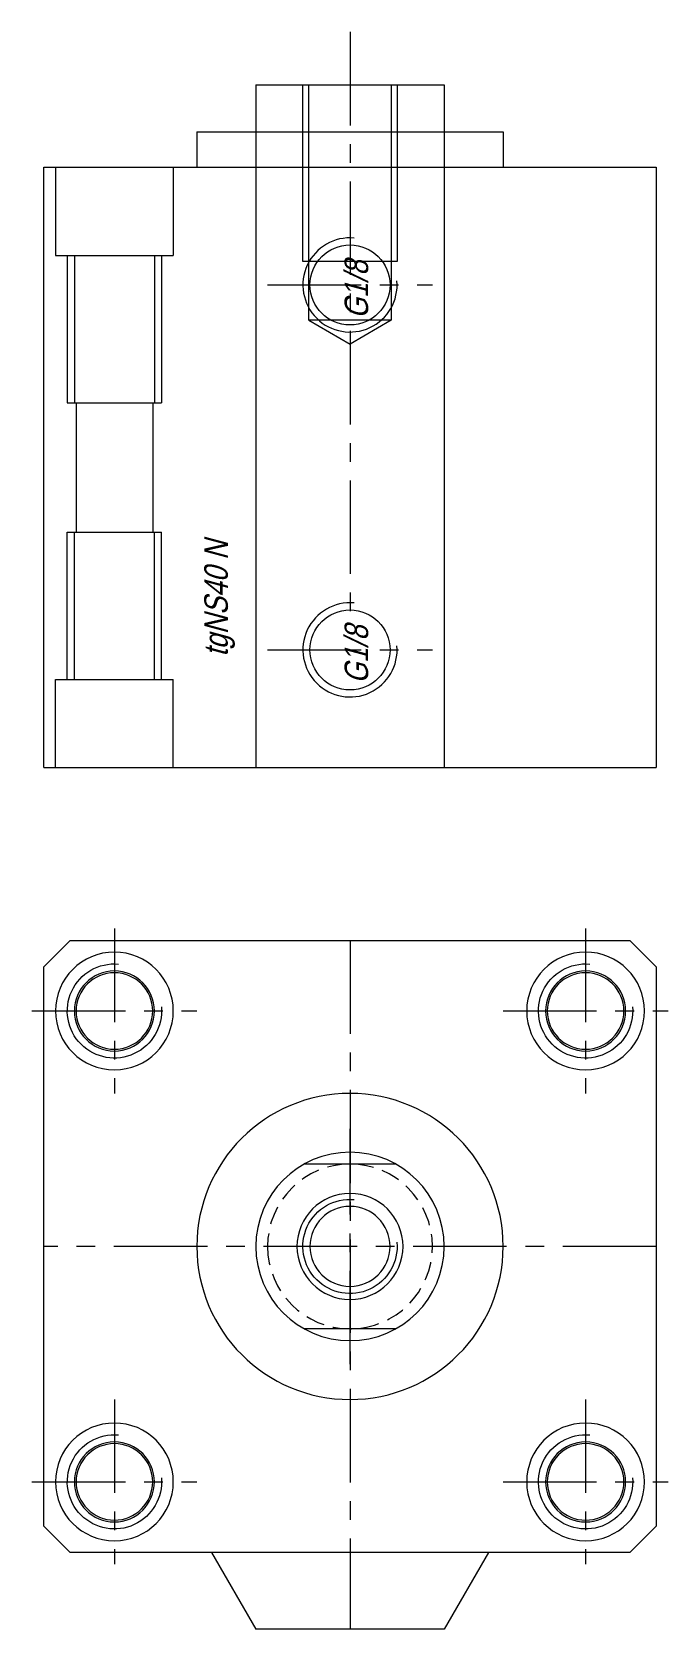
# Model space of a CAD drawing. Header units: millimetres. Extents: x -27 to 27, y -33 to 103.
import ezdxf
from ezdxf.enums import TextEntityAlignment as Align

# ---------------------------------------------------------------- set-up
doc = ezdxf.new("R2010")
doc.units = ezdxf.units.MM
doc.header["$LTSCALE"] = 0.5
doc.linetypes.add('CENTER', pattern=[50.8, 31.75, -6.35, 6.35, -6.35])
doc.linetypes.add('HIDDEN', pattern=[9.525, 6.35, -3.175])
doc.layers.get('0').update_dxf_attribs({"color": 9, "lineweight": 15})
doc.layers.add('Detaildimentions', color=5, linetype='Continuous', lineweight=15)
doc.layers.add('Notes', color=4, linetype='Continuous', lineweight=20)
doc.styles.add('Capital', font='vnfonth.shx', dxfattribs={"width": 0.9, "oblique": 15})

# ---------------------------------------------------------------- blocks, each defined once
blk = doc.blocks.new('A$C65825FB9')
at = {"ltscale": 0.5}
for p, q in [((-26, 23.75), (-23.75, 26)), ((23.75, 26), (-23.75, 26)), ((23.75, 26), (26, 23.75)), ((-26, 23.75), (-26, -23.75)), ((26, -23.75), (26, 23.75)), ((26, 11.75), (32.5, 8)), ((32.5, -8), (32.5, 8)), ((-7, -3.87), (-7, 3.87)), ((7, -3.87), (7, 3.87)), ((26, -11.75), (32.5, -8)), ((-23.75, -26), (-26, -23.75)), ((26, -23.75), (23.75, -26)), ((-23.75, -26), (23.75, -26))]:
    blk.add_line(p, q, dxfattribs=at)
at = {"color": 1, "linetype": 'CENTER', "ltscale": 0.5}
for p, q in [((-20, 27), (-20, 13)), ((0, -26), (0, 26)), ((20, 27), (20, 13)), ((-27, 20), (-13, 20)), ((13, 20), (27, 20)), ((-26, 0), (32.5, 0)), ((10, 0), (-10, 0)), ((-20, -13), (-20, -27)), ((20, -13), (20, -27)), ((-27, -20), (-13, -20)), ((13, -20), (27, -20))]:
    blk.add_line(p, q, dxfattribs=at)
at = {"ltscale": 0.5}
for centre, radius in [((-20, 20), 5), ((20, 20), 5), ((-20, 20), 3.4), ((-20, 20), 3.25), ((20, 20), 3.4), ((20, 20), 3.25), ((0, 0), 13), ((0, 0), 8), ((0, 0), 4.5), ((0, 0), 3.4), ((-20, -20), 5), ((20, -20), 5), ((-20, -20), 3.4), ((-20, -20), 3.25), ((20, -20), 3.4), ((20, -20), 3.25)]:
    blk.add_circle(centre, radius, dxfattribs=at)
at = {"color": 8, "linetype": 'HIDDEN', "ltscale": 0.5}
blk.add_circle((0, 0), 7, dxfattribs=at)
at = {"color": 5, "ltscale": 0.5}
for centre in [(-20, 20), (20, 20), (0, 0), (-20, -20), (20, -20)]:
    blk.add_arc(centre, 4, 265, 185, dxfattribs=at)

msp = doc.modelspace()

# ---------------------------------------------------------------- linework, layer by layer
at = {"color": 1, "linetype": 'CENTER', "ltscale": 0.5}
for p, q in [((0, 103.16), (0, 53.27)), ((-7, 81.67), (7, 81.67)), ((-7, 50.67), (7, 50.67))]:
    msp.add_line(p, q, dxfattribs=at)
at = {"ltscale": 0.5}
for p, q in [((-8, 98.67), (8, 98.67)), ((-8, 98.67), (-8, 94.67)), ((-8, 98.67), (-8, 40.67)), ((8, 98.67), (8, 94.67)), ((8, 98.67), (8, 40.67)), ((-13, 94.67), (13, 94.67)), ((-13, 94.67), (-13, 91.67)), ((13, 94.67), (13, 91.67)), ((-26, 91.67), (26, 91.67)), ((-26, 40.67), (-26, 91.67)), ((-25, 91.67), (-25, 84.17)), ((-15, 91.67), (-15, 84.17)), ((26, 91.67), (26, 40.67)), ((-25, 84.17), (-15, 84.17)), ((-23.4, 84.17), (-23.4, 71.67)), ((-16.6, 84.17), (-16.6, 71.67)), ((-3.5, 78.67), (0, 76.65)), ((3.5, 78.67), (0, 76.65)), ((-24, 71.67), (-16, 71.67)), ((-23.25, 71.67), (-23.25, 60.67)), ((-16.75, 71.67), (-16.75, 60.67)), ((-24, 60.67), (-16, 60.67)), ((-23.4, 48.17), (-23.4, 60.67)), ((-16.6, 48.17), (-16.6, 60.67)), ((-25, 48.17), (-15, 48.17)), ((-25, 40.67), (-25, 48.17)), ((-15, 40.67), (-15, 48.17)), ((-26, 40.67), (26, 40.67)), ((-26, 40.67), (26, 40.67))]:
    msp.add_line(p, q, dxfattribs=at)
at = {"color": 5, "ltscale": 0.5}
for p, q in [((-24, 84.17), (-24, 71.67)), ((-16, 84.17), (-16, 71.67)), ((-24, 48.17), (-24, 60.67)), ((-16, 48.17), (-16, 60.67))]:
    msp.add_line(p, q, dxfattribs=at)
at = {"ltscale": 0.5}
msp.add_lwpolyline([(-3.5, 98.67), (3.5, 98.67), (3.5, 78.67), (-3.5, 78.67)], close=True, dxfattribs=at)
for centre in [(0, 81.67), (0, 50.67)]:
    msp.add_circle(centre, 3.4, dxfattribs=at)
at = {"color": 5, "ltscale": 0.5}
for centre in [(0, 81.67), (0, 50.67)]:
    msp.add_arc(centre, 4, 85, 5, dxfattribs=at)
at = {"layer": 'Detaildimentions', "ltscale": 0.5}
msp.add_lwpolyline([(-4, 98.67), (4, 98.67), (4, 83.67), (-4, 83.67)], close=True, dxfattribs=at)

# ---------------------------------------------------------------- block references
at = {"ltscale": 0.5, "xscale": -1, "rotation": 90}
msp.add_blockref('A$C65825FB9', (0, 0), dxfattribs=at)

# ---------------------------------------------------------------- texts
at = {"layer": 'Notes', "color": 4, "style": 'Capital', "oblique": 15, "width": 0.85}
for s, p in [('G1/8', (0.54, 78.79)), ('tgNS40 N', (-11.37, 50.09)), ('G1/8', (0.54, 47.79))]:
    msp.add_text(s, height=2, rotation=90, dxfattribs=at).set_placement(p, align=Align.MIDDLE_LEFT)

doc.saveas('drawing.dxf')
